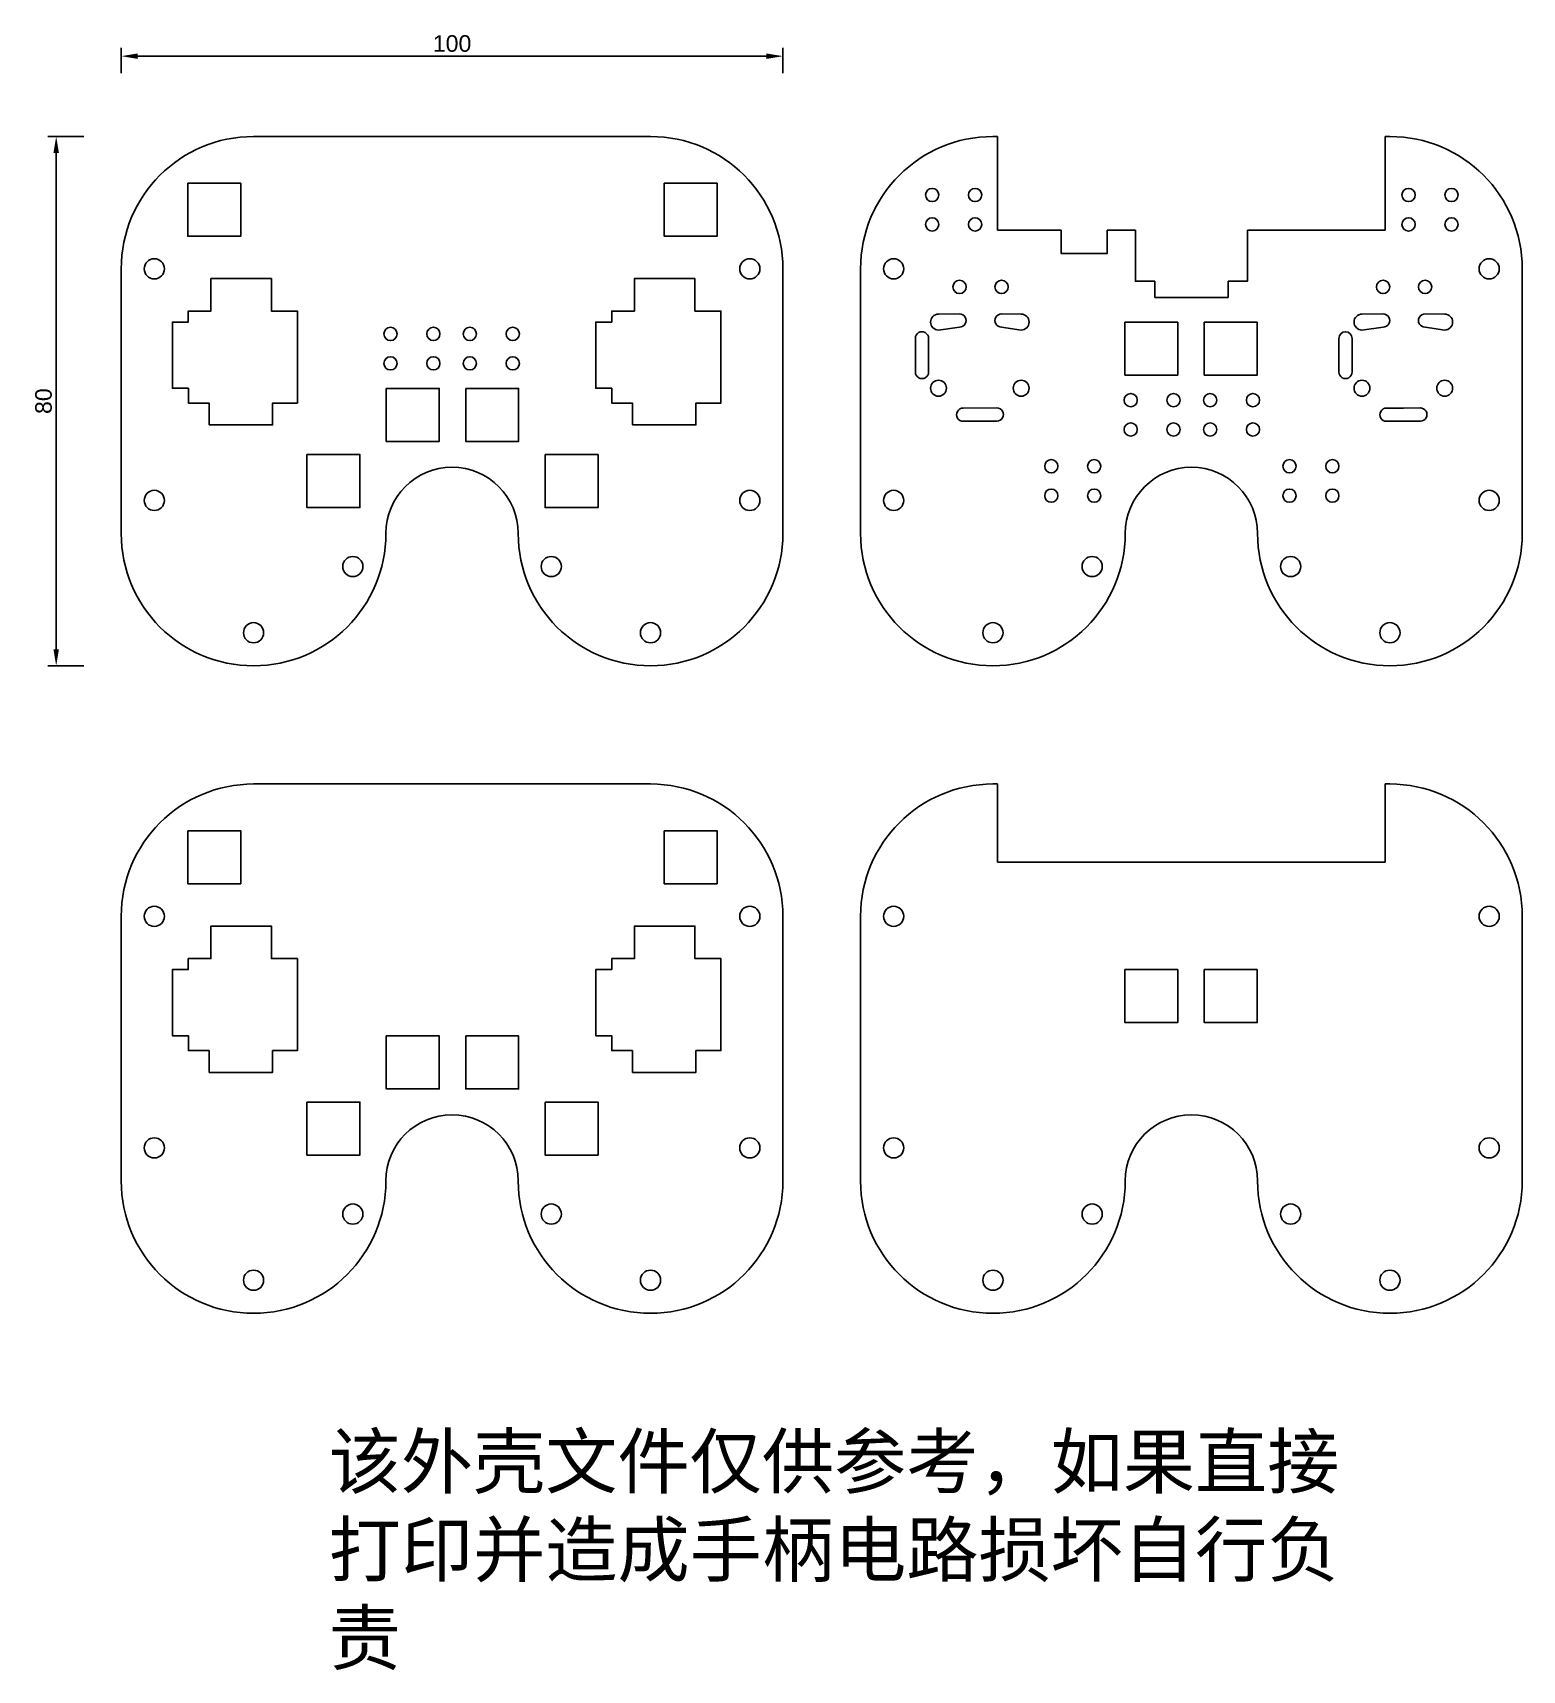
# Model space of a CAD drawing. Header units: millimetres. Extents: x 117 to 342, y -138 to 109.
import ezdxf

# ---------------------------------------------------------------- set-up
doc = ezdxf.new("R2010")
doc.units = ezdxf.units.MM
doc.layers.add('BottomSilkLayer', color=7, linetype='Continuous', true_color=0x66cc33)
doc.styles.get("Standard").update_dxf_attribs({"font": 'arial.ttf'})
doc.dimstyles.new('ISO-25', dxfattribs={"dimtxt": 2.5, "dimasz": 2.5, "dimexe": 1.25, "dimexo": 0.625, "dimtad": 1, "dimtxsty": 'Standard', "dimcen": 2.5, "dimadec": 0, "dimazin": 0, "dimtfac": 1, "dimtmove": 0, "dimatfit": 3, "dimfxl": 1, "dimarcsym": 0})

# ---------------------------------------------------------------- blocks, each defined once
blk = doc.blocks.new('*D3')
at = {"color": 0, "lineweight": -2, "transparency": 16777216}
for p, q in [((130.29, 103.04), (130.29, 106.85)), ((230.29, 103.04), (230.29, 106.85)), ((132.79, 105.6), (227.79, 105.6))]:
    blk.add_line(p, q, dxfattribs=at)
at = {"color": 0, "transparency": 16777216}
for points in [[(132.79, 106.01), (132.79, 105.18), (130.29, 105.6)], [(227.79, 106.01), (227.79, 105.18), (230.29, 105.6)]]:
    blk.add_solid(points, dxfattribs=at)
at = {"layer": 'Defpoints', "color": 0, "transparency": 16777216}
for p in [(230.29, 105.6), (130.29, 102.41), (230.29, 102.41)]:
    blk.add_point(p, dxfattribs=at)
at = {"color": 0, "transparency": 16777216, "insert": (180.29, 107.5), "char_height": 2.5, "attachment_point": 5}
blk.add_mtext('100', dxfattribs=at)
blk = doc.blocks.new('*D4')
at = {"color": 0, "lineweight": -2, "transparency": 16777216}
for p, q in [((124.65, 93.46), (119.21, 93.46)), ((120.46, 90.96), (120.46, 15.96)), ((124.65, 13.46), (119.21, 13.46))]:
    blk.add_line(p, q, dxfattribs=at)
at = {"color": 0, "transparency": 16777216}
for points in [[(120.04, 90.96), (120.87, 90.96), (120.46, 93.46)], [(120.04, 15.96), (120.87, 15.96), (120.46, 13.46)]]:
    blk.add_solid(points, dxfattribs=at)
at = {"layer": 'Defpoints', "color": 0, "transparency": 16777216}
for p in [(125.27, 93.46), (120.46, 13.46), (125.27, 13.46)]:
    blk.add_point(p, dxfattribs=at)
at = {"color": 0, "transparency": 16777216, "insert": (118.55, 53.46), "char_height": 2.5, "attachment_point": 5, "rotation": 90}
blk.add_mtext('80', dxfattribs=at)

msp = doc.modelspace()

# ---------------------------------------------------------------- linework, layer by layer
for p, q in [((210.287, 93.458), (150.255, 93.458)), ((286.483, 71.588), (286.483, 69.142)), ((297.583, 71.588), (297.583, 69.142)), ((256.992, 66.641), (253.794, 66.611)), ((253.805, 64.211), (256.992, 64.641)), ((266.307, 66.611), (263.336, 66.641)), ((263.336, 64.641), (266.307, 64.211)), ((317.81, 66.611), (320.987, 66.641)), ((320.997, 64.641), (317.81, 64.211)), ((327.342, 64.641), (330.313, 64.211)), ((330.313, 66.611), (327.352, 66.641)), ((250.307, 62.951), (250.312, 57.871)), ((252.307, 62.951), (252.312, 57.871)), ((314.312, 62.951), (314.318, 57.87)), ((316.312, 62.951), (316.318, 57.872)), ((257.522, 52.411), (262.627, 52.438)), ((324.068, 52.411), (321.528, 52.411)), ((326.633, 52.438), (324.068, 52.411)), ((262.627, 50.438), (257.528, 50.411)), ((321.528, 50.411), (326.633, 50.438)), ((210.287, -4.403), (150.255, -4.403)), ((262.728, -16.203), (321.338, -16.203))]:
    msp.add_line(p, q)
at = {"color": 7}
for p, q in [((262.728, 93.458), (262.033, 93.458)), ((262.728, 79.299), (262.728, 93.458)), ((321.338, 79.299), (321.338, 93.458)), ((322.033, 93.458), (321.338, 93.458)), ((262.728, 79.299), (272.332, 79.299)), ((279.308, 79.299), (283.562, 79.299)), ((300.503, 79.299), (321.338, 79.299)), ((130.286, 73.458), (130.286, 33.458)), ((230.287, 73.458), (230.286, 33.458)), ((242.033, 73.458), (242.033, 33.458)), ((342.033, 73.458), (342.033, 33.458)), ((262.728, -4.404), (262.033, -4.403)), ((262.728, -16.203), (262.728, -4.404)), ((322.033, -4.403), (321.338, -4.403)), ((321.338, -16.203), (321.338, -4.404)), ((130.286, -24.403), (130.286, -64.403)), ((230.287, -24.403), (230.286, -64.403)), ((242.033, -24.403), (242.033, -64.403)), ((342.033, -24.403), (342.033, -64.403))]:
    msp.add_line(p, q, dxfattribs=at)
for points in [[(140.349, 86.383), (148.349, 86.383), (148.349, 78.383), (140.349, 78.383), (140.349, 86.383)], [(212.349, 86.383), (220.349, 86.383), (220.349, 78.383), (212.349, 78.383), (212.349, 86.383)], [(143.553, 49.861), (143.553, 53.161), (140.434, 53.161), (140.434, 55.411), (138.013, 55.411), (138.013, 65.411), (140.412, 65.411), (140.412, 67.062), (143.841, 67.062), (143.841, 71.991), (152.985, 71.991), (152.985, 67.062), (155.652, 67.062), (156.922, 67.062), (156.922, 65.411), (156.922, 53.161), (153.153, 53.161), (153.153, 49.861), (143.553, 49.861)], [(207.553, 49.861), (207.553, 53.161), (204.434, 53.161), (204.434, 55.411), (202.013, 55.411), (202.013, 65.411), (204.412, 65.411), (204.412, 67.062), (207.841, 67.062), (207.841, 71.991), (216.985, 71.991), (216.985, 67.062), (219.652, 67.062), (220.922, 67.062), (220.922, 65.411), (220.922, 53.161), (217.153, 53.161), (217.153, 49.861), (207.553, 49.861)], [(170.349, 55.383), (178.349, 55.383), (178.349, 47.383), (170.349, 47.383), (170.349, 55.383)], [(182.349, 55.383), (190.349, 55.383), (190.349, 47.383), (182.349, 47.383), (182.349, 55.383)], [(158.349, 45.383), (166.349, 45.383), (166.349, 37.383), (158.349, 37.383), (158.349, 45.383)], [(194.349, 45.383), (202.349, 45.383), (202.349, 37.383), (194.349, 37.383), (194.349, 45.383)], [(140.349, -11.479), (148.349, -11.479), (148.349, -19.479), (140.349, -19.479), (140.349, -11.479)], [(212.349, -11.479), (220.349, -11.479), (220.349, -19.479), (212.349, -19.479), (212.349, -11.479)], [(143.553, -48.001), (143.553, -44.701), (140.434, -44.701), (140.434, -42.451), (138.013, -42.451), (138.013, -32.451), (140.412, -32.451), (140.412, -30.8), (143.841, -30.8), (143.841, -25.871), (152.985, -25.871), (152.985, -30.8), (155.652, -30.8), (156.922, -30.8), (156.922, -32.451), (156.922, -44.701), (153.153, -44.701), (153.153, -48.001), (143.553, -48.001)], [(207.553, -48.001), (207.553, -44.701), (204.434, -44.701), (204.434, -42.451), (202.013, -42.451), (202.013, -32.451), (204.412, -32.451), (204.412, -30.8), (207.841, -30.8), (207.841, -25.871), (216.985, -25.871), (216.985, -30.8), (219.652, -30.8), (220.922, -30.8), (220.922, -32.451), (220.922, -44.701), (217.153, -44.701), (217.153, -48.001), (207.553, -48.001)], [(170.349, -42.479), (178.349, -42.479), (178.349, -50.479), (170.349, -50.479), (170.349, -42.479)], [(182.349, -42.479), (190.349, -42.479), (190.349, -50.479), (182.349, -50.479), (182.349, -42.479)], [(158.349, -52.479), (166.349, -52.479), (166.349, -60.479), (158.349, -60.479), (158.349, -52.479)], [(194.349, -52.479), (202.349, -52.479), (202.349, -60.479), (194.349, -60.479), (194.349, -52.479)]]:
    msp.add_lwpolyline(points, close=True, dxfattribs=at)
for points in [[(279.308, 79.299), (279.308, 75.784), (272.332, 75.784), (272.332, 79.299)], [(283.562, 79.299), (283.563, 71.588), (286.483, 71.588)], [(297.583, 71.588), (300.503, 71.588), (300.503, 79.299)], [(283.563, 71.588), (283.563, 73.458)], [(297.583, 69.142), (286.483, 69.142)]]:
    msp.add_lwpolyline(points)
for centre, radius in [((252.857, 84.617), 1), ((259.334, 84.617), 1), ((324.857, 84.617), 1), ((331.334, 84.617), 1), ((252.857, 80.172), 1), ((259.334, 80.173), 1), ((324.857, 80.172), 1), ((331.334, 80.173), 1), ((256.992, 70.721), 1), ((263.342, 70.721), 1), ((320.997, 70.721), 1), ((327.347, 70.721), 1), ((253.805, 55.411), 1.2), ((266.307, 55.411), 1.2), ((282.857, 53.617), 1), ((289.334, 53.617), 1), ((294.857, 53.617), 1), ((301.334, 53.617), 1), ((317.81, 55.411), 1.2), ((330.313, 55.411), 1.2), ((282.857, 49.172), 1), ((289.334, 49.173), 1), ((294.857, 49.172), 1), ((301.334, 49.173), 1), ((270.857, 43.617), 1), ((277.334, 43.617), 1), ((306.857, 43.617), 1), ((313.334, 43.617), 1), ((270.857, 39.172), 1), ((277.334, 39.173), 1), ((306.857, 39.172), 1), ((313.334, 39.173), 1)]:
    msp.add_circle(centre, radius)
for centre, radius in [((135.286, 73.458), 1.525), ((225.286, 73.458), 1.525), ((247.033, 73.458), 1.525), ((337.033, 73.458), 1.525), ((170.984, 63.617), 1), ((177.461, 63.617), 1), ((182.984, 63.617), 1), ((189.461, 63.617), 1), ((170.984, 59.172), 1), ((177.462, 59.173), 1), ((182.984, 59.172), 1), ((189.461, 59.172), 1), ((135.286, 38.458), 1.525), ((225.286, 38.458), 1.525), ((247.033, 38.458), 1.525), ((337.033, 38.458), 1.525), ((165.286, 28.458), 1.525), ((195.286, 28.458), 1.525), ((277.033, 28.458), 1.525), ((307.033, 28.458), 1.525), ((150.286, 18.458), 1.525), ((210.286, 18.458), 1.525), ((262.033, 18.458), 1.525), ((322.033, 18.458), 1.525), ((135.286, -24.403), 1.525), ((225.286, -24.403), 1.525), ((247.033, -24.403), 1.525), ((337.033, -24.403), 1.525), ((135.286, -59.403), 1.525), ((225.286, -59.403), 1.525), ((247.033, -59.403), 1.525), ((337.033, -59.403), 1.525), ((165.286, -69.403), 1.525), ((195.286, -69.403), 1.525), ((277.033, -69.403), 1.525), ((307.033, -69.403), 1.525), ((150.286, -79.403), 1.525), ((210.286, -79.403), 1.525), ((262.033, -79.403), 1.525), ((322.033, -79.403), 1.525)]:
    msp.add_circle(centre, radius, dxfattribs=at)
for centre, radius, start, end in [((150.286, 73.458), 20, 90, 180), ((210.287, 73.458), 20, 0, 90), ((262.033, 73.458), 20, 90, 180), ((322.033, 73.458), 20, 0, 90), ((180.286, 33.458), 10, 0, 180), ((292.033, 33.458), 10, 0, 180), ((150.286, 33.458), 20, 180, 0), ((210.286, 33.458), 20, 180, 0), ((262.033, 33.458), 20, 180, 0), ((322.033, 33.458), 20, 180, 0), ((150.286, -24.403), 20, 90, 180), ((210.287, -24.403), 20, 0, 90), ((262.033, -24.403), 20, 90, 180), ((322.033, -24.403), 20, 0, 90), ((180.286, -64.403), 10, 0, 180), ((292.033, -64.403), 10, 0, 180), ((150.286, -64.403), 20, 180, 0), ((210.286, -64.403), 20, 180, 0), ((262.033, -64.403), 20, 180, 0), ((322.033, -64.403), 20, 180, 0)]:
    msp.add_arc(centre, radius, start, end, dxfattribs=at)
for centre, radius, start, end in [((253.805, 65.411), 1.2, 90.53608, 270), ((256.992, 65.641), 1, 270, 91.07216), ((263.336, 65.641), 1, 88.84797, 270), ((266.307, 65.411), 1.2, 270, 90), ((317.81, 65.411), 1.2, 90, 270), ((320.997, 65.641), 1, 270, 90.53781), ((327.342, 65.641), 1, 89.42301, 270), ((330.313, 65.411), 1.2, 270, 90), ((251.307, 62.951), 1, 360, 180.11787), ((315.312, 62.951), 1, 360, 180), ((251.312, 60.411), 1, 355.91597, 4.20189), ((315.318, 60.411), 1, 355.91619, 4.20169), ((251.312, 57.871), 1, 180, 0.11787), ((315.318, 57.871), 1, 180.05893, 0.05894), ((257.522, 51.411), 1, 90, 270.30862), ((262.627, 51.438), 1, 270, 90.61691), ((321.528, 51.411), 1, 90, 270.61691), ((326.633, 51.438), 1, 270, 91.22781)]:
    msp.add_arc(centre, radius, start, end)
at = {"layer": 'BottomSilkLayer', "color": 7}
for points in [[(289.97, 65.395), (281.97, 65.395), (281.97, 57.395), (289.97, 57.395), (289.97, 65.395)], [(301.97, 65.395), (293.97, 65.395), (293.97, 57.395), (301.97, 57.395), (301.97, 65.395)], [(289.97, -32.466), (281.97, -32.466), (281.97, -40.466), (289.97, -40.466), (289.97, -32.466)], [(301.97, -32.466), (293.97, -32.466), (293.97, -40.466), (301.97, -40.466), (301.97, -32.466)]]:
    msp.add_lwpolyline(points, close=True, dxfattribs=at)

# ---------------------------------------------------------------- texts
at = {"insert": (161.641, -102.785), "char_height": 8, "attachment_point": 1}
msp.add_mtext_dynamic_manual_height_columns('{\\fSimSun|b0|i0|c134|p2;该外壳文件仅供参考，如果直接打印并造成手柄电路损坏自行负责}', width=153.38198, gutter_width=12.5, heights=[0], dxfattribs=at)

# ---------------------------------------------------------------- dimensions: what is measured, and where the dimension line sits
dim = msp.add_linear_dim(base=(230.287, 105.596), p1=(130.286, 102.414), p2=(230.287, 102.414), dimstyle='ISO-25')
dim.commit()
dim.dimension.update_dxf_attribs({"geometry": '*D3', "text_midpoint": (180.286, 107.498)})
dim = msp.add_linear_dim(base=(120.456, 13.458), p1=(125.273, 93.458), p2=(125.273, 13.458), angle=90, dimstyle='ISO-25')
dim.commit()
dim.dimension.update_dxf_attribs({"geometry": '*D4', "text_midpoint": (118.555, 53.458)})

doc.saveas('drawing.dxf')
